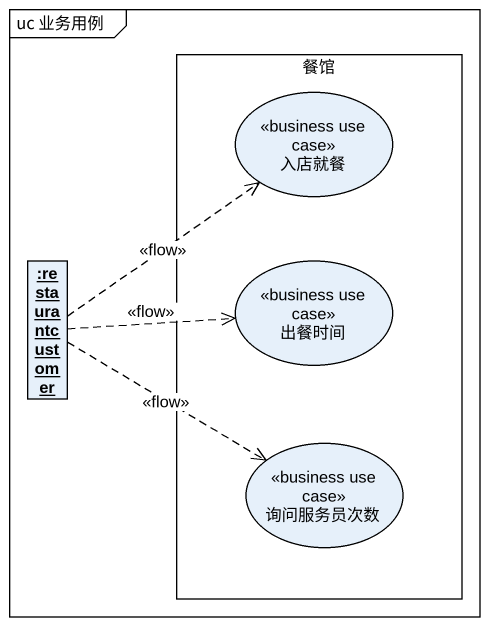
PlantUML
@startuml
mainframe uc 业务用例
allowmixing
hide circle
hide empty members
rectangle 餐馆 {
  usecase 入店就餐 <<business use case>>
  usecase 出餐时间 <<business use case>>
  usecase 询问服务员次数 <<business use case>>
}
object ":restaurantcustomer" as restaurantcustomer
restaurantcustomer .up.> 入店就餐 : <<flow>>
restaurantcustomer .right.> 出餐时间 : <<flow>>
restaurantcustomer .right.> 询问服务员次数 : <<flow>>
@enduml
